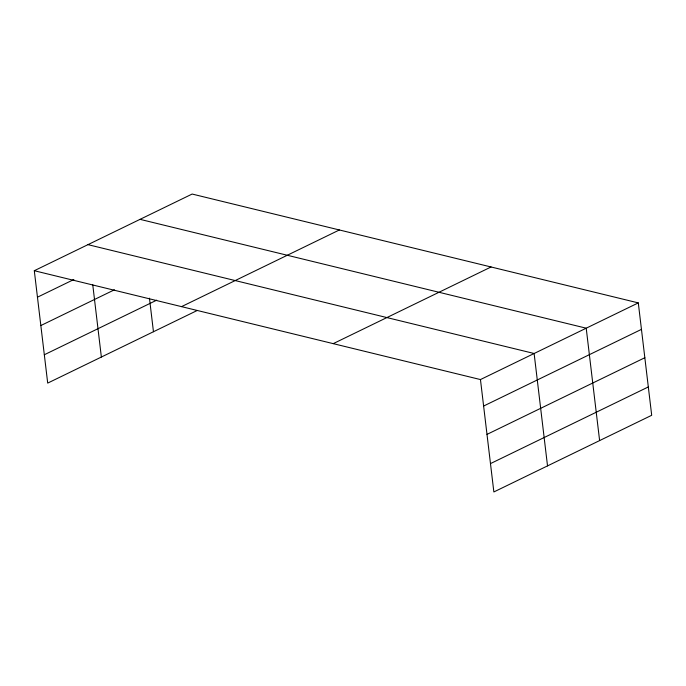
<?xml version="1.0" encoding="UTF-8"?>
<svg xmlns="http://www.w3.org/2000/svg" width="686" height="686" viewBox="0 0 686 686"><rect width="100%" height="100%" fill="white"/><g stroke="black" fill="none" stroke-linecap="round" stroke-linejoin="round"><path stroke-width="1.03" d="M34.3 270.713L192.14 194.044L638.297 302.895L651.7 415.287L493.86 491.956L480.457 379.564L34.3 270.713L47.703 383.105L197.019 310.578M37.456 297.201L73.874 279.511M40.843 325.55L114.391 289.818M44.324 354.756L156.708 300.168M181.533 306.633L339.373 229.964M333.225 343.643L491.065 266.974M480.457 379.564L638.297 302.895M483.613 406.043L641.453 329.374M486.991 434.392L644.84 357.723M490.473 463.607L648.321 386.938M140.055 219.349L586.213 328.191L599.615 440.583M87.971 244.645L534.12 353.496L547.522 465.888M149.454 298.17L153.458 331.741M92.756 284.784L101.365 357.037"/></g></svg>
